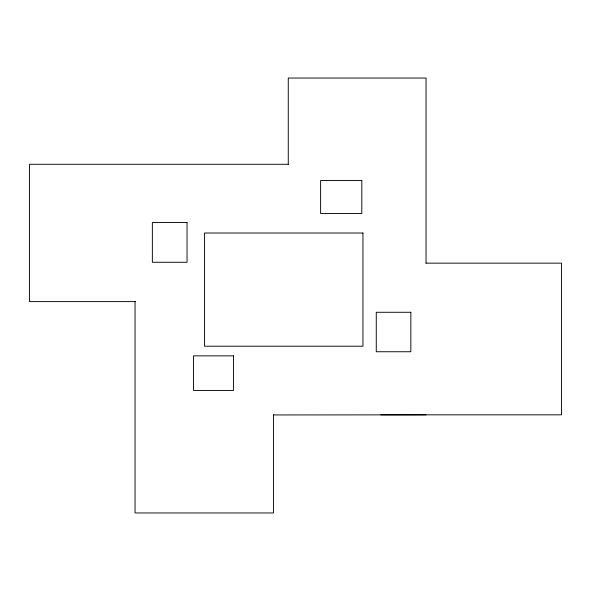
<?xml version="1.0" encoding="UTF-8"?>
<svg xmlns="http://www.w3.org/2000/svg" width="591" height="591" viewBox="0 0 591 591"><rect width="100%" height="100%" fill="white"/><g stroke="black" fill="none" stroke-linecap="round" stroke-linejoin="round"><path stroke-width="0.89" d="M288.268 164.283L29.55 164.283L29.55 301.609L135.642 301.609M425.978 263.158L561.45 263.158L561.45 414.838L380.818 414.838M273.478 414.948L426.045 414.838M426.045 263.158L426.045 78.049L288.268 78.049L288.268 164.372M273.478 414.734L273.478 512.951L135.051 512.951L135.051 301.609M361.81 180.499L320.618 180.499L320.618 213.536L361.81 213.536L361.81 180.499M187.037 222.511L152.36 222.511L152.36 262.278L187.037 262.278L187.037 222.511M362.948 233.024L204.493 233.024L204.493 346.215L362.948 346.215L362.948 233.024M410.841 312.277L376.268 312.277L376.268 351.741L410.841 351.741L410.841 312.277M233.548 355.848L193.56 355.848L193.56 390.437L233.548 390.437L233.548 355.848"/></g></svg>
